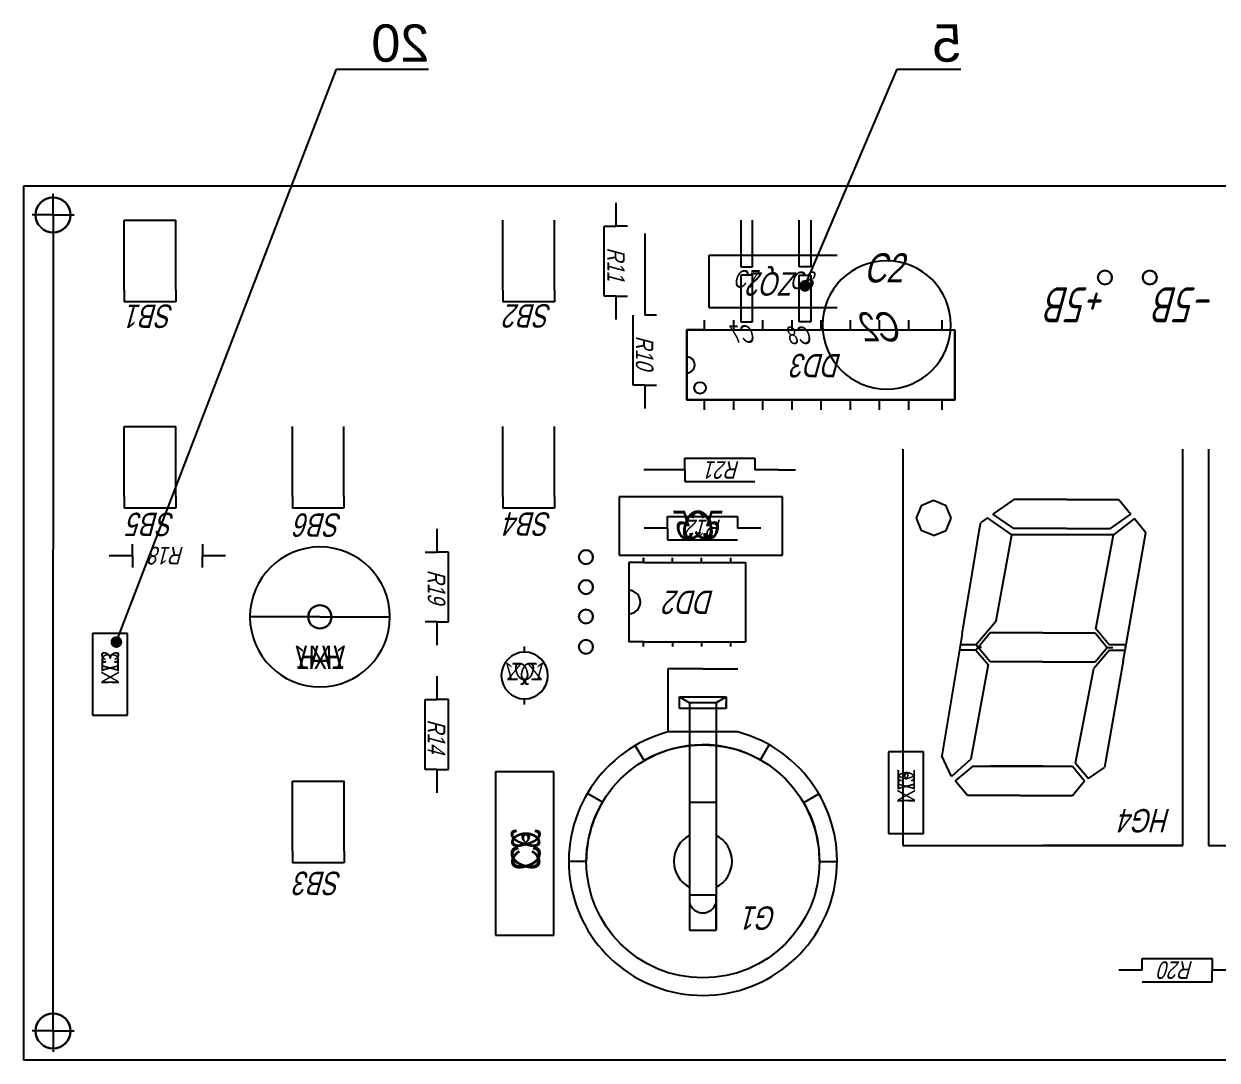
# Model space of a CAD drawing. Header units: millimetres. Extents: x 3055 to 4426, y 1319 to 1950.
# Drawn here: x 3451.8 to 3554.1, y 1702.8 to 1791.7 of the extents above; entities that cross this region are included whole.
import ezdxf
from ezdxf import colors
from ezdxf.entities.mleader import LeaderData, LeaderLine
from ezdxf.math import Vec2, Vec3

# ---------------------------------------------------------------- set-up
doc = ezdxf.new("R2010")
doc.units = ezdxf.units.MM
doc.styles.get("Standard").update_dxf_attribs({"font": 'arial.ttf'})

# ---------------------------------------------------------------- blocks, each defined once
blk = doc.blocks.new('_Dot')
at = {"color": 0, "linetype": 'ByBlock', "lineweight": -2, "transparency": 33554674}
blk.add_line((-0.5, 0), (-1, 0), dxfattribs=at)
at = {"color": 0, "linetype": 'ByBlock', "transparency": 33554674, "const_width": 0.5}
blk.add_lwpolyline([(-0.25, 0, 1), (0.25, 0, 1)], format="xyb", close=True, dxfattribs=at)

msp = doc.modelspace()

# ---------------------------------------------------------------- linework, layer by layer
for p, q in [((3451.79, 1702.77, 111.22), (3451.79, 1777.77, 111.22)), ((3451.79, 1777.77, 111.22), (3649.79, 1777.77, 111.22)), ((3474.82, 1756.11, 111.22), (3474.82, 1757.11, 111.22)), ((3479.23, 1756.11, 111.22), (3479.23, 1757.11, 111.22)), ((3474.82, 1751.11, 111.22), (3474.82, 1756.11, 111.22)), ((3479.23, 1751.11, 111.22), (3479.23, 1756.11, 111.22)), ((3474.82, 1751.11, 111.22), (3474.82, 1750.11, 111.22)), ((3479.23, 1751.11, 111.22), (3479.23, 1750.11, 111.22)), ((3479.23, 1750.11, 111.22), (3474.82, 1750.11, 111.22)), ((3461.09, 1746.03, 111.22), (3461.09, 1747.03, 111.22)), ((3467.09, 1747.03, 111.22), (3467.09, 1746.03, 111.22)), ((3461.09, 1746.03, 111.22), (3459.09, 1746.03, 111.22)), ((3461.09, 1746.03, 111.22), (3461.09, 1745.03, 111.22)), ((3469.09, 1746.03, 111.22), (3467.09, 1746.03, 111.22)), ((3467.09, 1745.03, 111.22), (3467.09, 1746.03, 111.22)), ((3649.79, 1702.77, 111.22), (3451.79, 1702.77, 111.22))]:
    msp.add_line(p, q)
at = {"transparency": 33554674}
for p, q in [((3451.79, 1702.77, 109.72), (3451.79, 1777.77, 109.72)), ((3451.79, 1777.77, 109.72), (3649.79, 1777.77, 109.72)), ((3454.29, 1775.27, 111.22), (3454.29, 1777.07, 111.22)), ((3454.29, 1775.27, 109.72), (3454.29, 1777.07, 109.72)), ((3502.54, 1776.31, 111.22), (3502.54, 1774.31, 111.22)), ((3454.29, 1775.27, 111.22), (3452.49, 1775.27, 111.22)), ((3454.29, 1775.27, 109.72), (3452.49, 1775.27, 109.72)), ((3454.29, 1775.27, 111.22), (3454.29, 1773.47, 111.22)), ((3454.29, 1775.27, 111.22), (3456.09, 1775.27, 111.22)), ((3454.29, 1775.27, 109.72), (3454.29, 1773.47, 109.72)), ((3454.29, 1775.27, 109.72), (3456.09, 1775.27, 109.72)), ((3460.4, 1773.81, 111.22), (3460.4, 1774.81, 111.22)), ((3460.4, 1774.81, 111.22), (3464.82, 1774.81, 111.22)), ((3464.82, 1773.81, 111.22), (3464.82, 1774.81, 111.22)), ((3492.85, 1773.81, 111.22), (3492.85, 1774.81, 111.22)), ((3497.27, 1773.81, 111.22), (3497.27, 1774.81, 111.22)), ((3501.54, 1768.31, 111.22), (3501.54, 1774.31, 111.22)), ((3501.54, 1774.31, 111.22), (3502.54, 1774.31, 111.22)), ((3503.54, 1774.31, 111.22), (3502.54, 1774.31, 111.22)), ((3513.25, 1774.81, 109.72), (3513.25, 1770.81, 109.72)), ((3514.25, 1770.81, 109.72), (3514.25, 1774.81, 109.72)), ((3518.25, 1770.81, 109.72), (3518.25, 1774.81, 109.72)), ((3519.25, 1774.81, 109.72), (3519.25, 1770.81, 109.72)), ((3460.4, 1768.81, 111.22), (3460.4, 1773.81, 111.22)), ((3464.82, 1768.81, 111.22), (3464.82, 1773.81, 111.22)), ((3492.85, 1768.81, 111.22), (3492.85, 1773.81, 111.22)), ((3497.27, 1768.81, 111.22), (3497.27, 1773.81, 111.22)), ((3505.04, 1773.67, 111.22), (3505.04, 1766.67, 111.22)), ((3510.53, 1771.81, 111.22), (3521.53, 1771.81, 111.22)), ((3510.53, 1767.31, 111.22), (3510.53, 1771.81, 111.22)), ((3513.25, 1770.81, 109.72), (3514.25, 1770.81, 109.72)), ((3519.25, 1770.81, 109.72), (3518.25, 1770.81, 109.72)), ((3451.79, 1769.9, 109.72), (3451.79, 1769.9, 109.72)), ((3451.79, 1768.07, 109.72), (3451.79, 1768.07, 109.72)), ((3460.4, 1768.81, 111.22), (3460.4, 1767.81, 111.22)), ((3464.82, 1768.81, 111.22), (3464.82, 1767.81, 111.22)), ((3492.85, 1768.81, 111.22), (3492.85, 1767.81, 111.22)), ((3497.27, 1768.81, 111.22), (3497.27, 1767.81, 111.22)), ((3502.54, 1768.31, 111.22), (3501.54, 1768.31, 111.22)), ((3502.54, 1768.31, 111.22), (3502.54, 1766.31, 111.22)), ((3502.54, 1768.31, 111.22), (3503.54, 1768.31, 111.22)), ((3464.82, 1767.81, 111.22), (3460.4, 1767.81, 111.22)), ((3497.27, 1767.81, 111.22), (3492.85, 1767.81, 111.22)), ((3521.53, 1767.31, 111.22), (3510.53, 1767.31, 111.22)), ((3504.04, 1760.67, 111.22), (3504.04, 1766.67, 111.22)), ((3506.04, 1766.67, 111.22), (3505.04, 1766.67, 111.22)), ((3510.12, 1766.25, 111.22), (3510.12, 1765.4, 111.22)), ((3512.62, 1766.25, 111.22), (3512.62, 1765.4, 111.22)), ((3515.12, 1766.25, 111.22), (3515.12, 1765.4, 111.22)), ((3517.62, 1766.25, 111.22), (3517.62, 1765.4, 111.22)), ((3520.12, 1766.25, 111.22), (3520.12, 1765.4, 111.22)), ((3522.62, 1766.25, 111.22), (3522.62, 1765.4, 111.22)), ((3525.12, 1766.25, 111.22), (3525.12, 1765.4, 111.22)), ((3527.62, 1766.25, 111.22), (3527.62, 1765.4, 111.22)), ((3530.48, 1766.25, 111.22), (3530.48, 1765.4, 111.22)), ((3510.12, 1765.4, 111.22), (3508.62, 1765.4, 111.22)), ((3508.62, 1765.4, 111.22), (3508.62, 1759.4, 111.22)), ((3510.12, 1765.4, 111.22), (3530.48, 1765.4, 111.22)), ((3530.48, 1765.4, 111.22), (3531.62, 1765.4, 111.22)), ((3531.62, 1759.4, 111.22), (3531.62, 1765.4, 111.22)), ((3505.04, 1760.67, 111.22), (3504.04, 1760.67, 111.22)), ((3505.04, 1760.67, 111.22), (3505.04, 1758.67, 111.22)), ((3505.04, 1760.67, 111.22), (3506.04, 1760.67, 111.22)), ((3508.62, 1759.4, 111.22), (3531.62, 1759.4, 111.22)), ((3510.12, 1759.4, 111.22), (3510.12, 1758.55, 111.22)), ((3512.62, 1759.4, 111.22), (3512.62, 1758.55, 111.22)), ((3515.12, 1759.4, 111.22), (3515.12, 1758.55, 111.22)), ((3517.62, 1759.4, 111.22), (3517.62, 1758.55, 111.22)), ((3520.12, 1759.4, 111.22), (3520.12, 1758.55, 111.22)), ((3522.62, 1759.4, 111.22), (3522.62, 1758.55, 111.22)), ((3525.12, 1759.4, 111.22), (3525.12, 1758.55, 111.22)), ((3527.62, 1759.4, 111.22), (3527.62, 1758.55, 111.22)), ((3530.48, 1759.4, 111.22), (3530.48, 1758.55, 111.22)), ((3460.4, 1756.11, 111.22), (3460.4, 1757.11, 111.22)), ((3460.4, 1757.11, 111.22), (3464.82, 1757.11, 111.22)), ((3464.82, 1756.11, 111.22), (3464.82, 1757.11, 111.22)), ((3492.85, 1756.11, 111.22), (3492.85, 1757.11, 111.22)), ((3497.27, 1756.11, 111.22), (3497.27, 1757.11, 111.22)), ((3460.4, 1751.11, 111.22), (3460.4, 1756.11, 111.22)), ((3464.82, 1751.11, 111.22), (3464.82, 1756.11, 111.22)), ((3492.85, 1751.11, 111.22), (3492.85, 1756.11, 111.22)), ((3497.27, 1751.11, 111.22), (3497.27, 1756.11, 111.22)), ((3527.14, 1755.17, 111.22), (3527.14, 1721.17, 111.22)), ((3551.14, 1721.17, 111.22), (3551.14, 1755.17, 111.22)), ((3553.36, 1755.17, 111.22), (3553.36, 1721.17, 111.22)), ((3508.45, 1753.41, 111.22), (3508.45, 1754.41, 111.22)), ((3508.45, 1754.41, 111.22), (3514.45, 1754.41, 111.22)), ((3514.45, 1754.41, 111.22), (3514.45, 1753.41, 111.22)), ((3504.93, 1753.42, 111.22), (3506.43, 1753.42, 111.22)), ((3508.45, 1753.41, 111.22), (3506.45, 1753.41, 111.22)), ((3508.45, 1753.41, 111.22), (3508.45, 1752.41, 111.22)), ((3516.45, 1753.41, 111.22), (3514.45, 1753.41, 111.22)), ((3516.45, 1753.41, 111.22), (3517.95, 1753.41, 111.22)), ((3508.45, 1752.41, 111.22), (3514.45, 1752.41, 111.22)), ((3460.4, 1751.11, 111.22), (3460.4, 1750.11, 111.22)), ((3464.82, 1751.11, 111.22), (3464.82, 1750.11, 111.22)), ((3492.85, 1751.11, 111.22), (3492.85, 1750.11, 111.22)), ((3497.27, 1751.11, 111.22), (3497.27, 1750.11, 111.22)), ((3516.82, 1751.08, 109.72), (3502.82, 1751.08, 109.72)), ((3516.82, 1746.08, 109.72), (3516.82, 1751.08, 109.72)), ((3529.79, 1750.77, 111.22), (3528.72, 1750.32, 111.22)), ((3530.85, 1750.32, 111.22), (3529.79, 1750.77, 111.22)), ((3536.67, 1750.86, 111.22), (3534.87, 1749.61, 111.22)), ((3541.17, 1750.86, 111.22), (3536.67, 1750.86, 111.22)), ((3541.17, 1750.86, 111.22), (3545.67, 1750.86, 111.22)), ((3545.67, 1750.86, 111.22), (3546.7, 1749.61, 111.22)), ((3464.82, 1750.11, 111.22), (3460.4, 1750.11, 111.22)), ((3497.27, 1750.11, 111.22), (3492.85, 1750.11, 111.22)), ((3528.72, 1750.32, 111.22), (3528.29, 1749.27, 111.22)), ((3531.29, 1749.27, 111.22), (3530.85, 1750.32, 111.22)), ((3536.67, 1748.36, 111.22), (3534.87, 1749.61, 111.22)), ((3544.95, 1748.36, 111.22), (3546.7, 1749.61, 111.22)), ((3506.97, 1748.4, 111.22), (3506.97, 1749.4, 111.22)), ((3506.97, 1749.4, 111.22), (3512.97, 1749.4, 111.22)), ((3512.97, 1749.4, 111.22), (3512.97, 1748.4, 111.22)), ((3528.29, 1749.27, 111.22), (3528.72, 1748.21, 111.22)), ((3530.85, 1748.21, 111.22), (3531.29, 1749.27, 111.22)), ((3533.73, 1748.3, 111.22), (3533.83, 1748.89, 111.22)), ((3534.41, 1749.29, 111.22), (3533.83, 1748.89, 111.22)), ((3536.49, 1747.83, 111.22), (3534.41, 1749.29, 111.22)), ((3547.01, 1749.23, 111.22), (3545.21, 1747.83, 111.22)), ((3547.01, 1749.23, 111.22), (3547.99, 1748.04, 111.22)), ((3487.19, 1748.35, 111.22), (3487.19, 1746.35, 111.22)), ((3506.97, 1748.4, 111.22), (3504.97, 1748.4, 111.22)), ((3506.97, 1748.4, 111.22), (3506.97, 1747.4, 111.22)), ((3506.97, 1747.4, 111.22), (3512.97, 1747.4, 111.22)), ((3514.97, 1748.4, 111.22), (3512.97, 1748.4, 111.22)), ((3529.79, 1747.77, 111.22), (3528.72, 1748.21, 111.22)), ((3529.79, 1747.77, 111.22), (3530.85, 1748.21, 111.22)), ((3530.85, 1748.21, 111.22), (3530.85, 1748.21, 111.22)), ((3533.53, 1747.09, 111.22), (3533.73, 1748.3, 111.22)), ((3535.14, 1740.46, 111.22), (3536.49, 1747.83, 111.22)), ((3545.21, 1747.83, 111.22), (3536.49, 1747.83, 111.22)), ((3541.17, 1748.36, 111.22), (3536.67, 1748.36, 111.22)), ((3541.17, 1748.36, 111.22), (3544.95, 1748.36, 111.22)), ((3543.7, 1739.76, 111.22), (3545.21, 1747.83, 111.22)), ((3546.2, 1737.94, 111.22), (3547.99, 1748.04, 111.22)), ((3532.23, 1739.33, 111.22), (3533.53, 1747.09, 111.22)), ((3486.19, 1746.35, 111.22), (3487.19, 1746.35, 111.22)), ((3488.19, 1746.35, 111.22), (3487.19, 1746.35, 111.22)), ((3488.19, 1740.35, 111.22), (3488.19, 1746.35, 111.22)), ((3502.82, 1746.08, 109.72), (3516.82, 1746.08, 109.72)), ((3504.9, 1745.46, 111.22), (3503.65, 1745.46, 111.22)), ((3503.65, 1745.46, 111.22), (3503.65, 1738.66, 111.22)), ((3504.9, 1745.86, 111.22), (3504.9, 1745.46, 111.22)), ((3504.9, 1745.46, 111.22), (3504.9, 1745.86, 111.22)), ((3504.9, 1745.46, 111.22), (3512.4, 1745.46, 111.22)), ((3504.9, 1745.46, 111.22), (3507.4, 1745.46, 111.22)), ((3507.4, 1745.46, 111.22), (3507.4, 1745.86, 111.22)), ((3507.4, 1745.46, 111.22), (3509.9, 1745.46, 111.22)), ((3509.9, 1745.46, 111.22), (3509.9, 1745.86, 111.22)), ((3512.4, 1745.46, 111.22), (3512.4, 1745.86, 111.22)), ((3512.4, 1745.46, 111.22), (3513.65, 1745.46, 111.22)), ((3513.65, 1745.46, 111.22), (3513.65, 1738.66, 111.22)), ((3477.17, 1740.79, 109.72), (3471.17, 1740.79, 109.72)), ((3477.17, 1740.79, 109.72), (3483.17, 1740.79, 109.72)), ((3487.19, 1740.35, 111.22), (3486.19, 1740.35, 111.22)), ((3487.19, 1740.35, 111.22), (3487.19, 1738.35, 111.22)), ((3487.19, 1740.35, 111.22), (3488.19, 1740.35, 111.22)), ((3533.41, 1738.4, 111.22), (3535.14, 1740.46, 111.22)), ((3460.68, 1739.37, 109.72), (3457.68, 1739.37, 109.72)), ((3460.68, 1732.37, 109.72), (3460.68, 1739.37, 109.72)), ((3532.23, 1739.33, 111.22), (3530.48, 1728.87, 111.22)), ((3534.64, 1739.42, 111.22), (3533.6, 1738.17, 111.22)), ((3539.14, 1739.42, 111.22), (3534.64, 1739.42, 111.22)), ((3539.14, 1739.42, 111.22), (3543.64, 1739.42, 111.22)), ((3543.64, 1739.42, 111.22), (3544.66, 1738.17, 111.22)), ((3544.85, 1738.4, 111.22), (3543.7, 1739.76, 111.22)), ((3494.72, 1737.76, 109.72), (3494.72, 1738.26, 109.72)), ((3504.9, 1738.66, 111.22), (3503.65, 1738.66, 111.22)), ((3504.9, 1738.26, 111.22), (3504.9, 1738.66, 111.22)), ((3504.9, 1738.66, 111.22), (3512.4, 1738.66, 111.22)), ((3504.9, 1738.66, 111.22), (3507.4, 1738.66, 111.22)), ((3504.9, 1738.26, 111.22), (3504.9, 1738.66, 111.22)), ((3507.4, 1738.66, 111.22), (3509.9, 1738.66, 111.22)), ((3507.4, 1738.66, 111.22), (3507.4, 1738.26, 111.22)), ((3509.9, 1738.66, 111.22), (3509.9, 1738.26, 111.22)), ((3512.4, 1738.66, 111.22), (3513.65, 1738.66, 111.22)), ((3512.4, 1738.26, 111.22), (3512.4, 1738.66, 111.22)), ((3533.41, 1738.4, 111.22), (3532.08, 1738.4, 111.22)), ((3533.6, 1738.17, 111.22), (3533.41, 1738.4, 111.22)), ((3546.28, 1738.4, 111.22), (3544.85, 1738.4, 111.22)), ((3546.24, 1738.17, 111.22), (3546.28, 1738.4, 111.22)), ((3533.41, 1737.93, 111.22), (3532, 1737.93, 111.22)), ((3533.6, 1738.17, 111.22), (3533.41, 1737.93, 111.22)), ((3533.41, 1737.93, 111.22), (3534.46, 1736.7, 111.22)), ((3534.64, 1736.92, 111.22), (3533.6, 1738.17, 111.22)), ((3533.9, 1738.17, 111.22), (3533.6, 1738.17, 111.22)), ((3544.86, 1737.94, 111.22), (3543.53, 1736.35, 111.22)), ((3543.64, 1736.92, 111.22), (3544.66, 1738.17, 111.22)), ((3544.66, 1738.17, 111.22), (3545.16, 1738.17, 111.22)), ((3544.86, 1737.94, 111.22), (3546.2, 1737.94, 111.22)), ((3546.04, 1737, 111.22), (3546.2, 1737.94, 111.22)), ((3510.01, 1736.32, 111.22), (3507.01, 1736.32, 111.22)), ((3507.01, 1736.32, 111.22), (3507.01, 1730.92, 111.22)), ((3510.01, 1736.32, 111.22), (3513.01, 1736.32, 111.22)), ((3534.46, 1736.7, 111.22), (3532.98, 1728.57, 111.22)), ((3539.14, 1736.92, 111.22), (3534.64, 1736.92, 111.22)), ((3539.14, 1736.92, 111.22), (3543.64, 1736.92, 111.22)), ((3541.96, 1728.25, 111.22), (3543.53, 1736.35, 111.22)), ((3546.04, 1737, 111.22), (3544.43, 1727.87, 111.22)), ((3487.19, 1735.71, 111.22), (3487.19, 1733.71, 111.22)), ((3486.19, 1727.71, 111.22), (3486.19, 1733.71, 111.22)), ((3486.19, 1733.71, 111.22), (3487.19, 1733.71, 111.22)), ((3488.19, 1733.71, 111.22), (3487.19, 1733.71, 111.22)), ((3488.19, 1727.71, 111.22), (3488.19, 1733.71, 111.22)), ((3494.72, 1733.26, 109.72), (3494.72, 1733.76, 109.72)), ((3508.01, 1732.92, 111.22), (3508.01, 1733.92, 111.22)), ((3508.01, 1733.92, 111.22), (3510.01, 1733.92, 111.22)), ((3508.01, 1733.92, 111.22), (3508.86, 1733.42, 111.22)), ((3511.14, 1733.42, 111.22), (3508.86, 1733.42, 111.22)), ((3508.86, 1733.42, 111.22), (3508.86, 1713.92, 111.22)), ((3510.01, 1733.92, 111.22), (3512.01, 1733.92, 111.22)), ((3512.01, 1733.92, 111.22), (3511.14, 1733.42, 111.22)), ((3511.14, 1733.42, 111.22), (3511.14, 1713.92, 111.22)), ((3512.01, 1733.92, 111.22), (3512.01, 1732.92, 111.22)), ((3512.01, 1733.92, 111.22), (3512.01, 1732.92, 111.22)), ((3512.01, 1732.92, 111.22), (3512.01, 1733.42, 111.22)), ((3457.68, 1732.37, 109.72), (3460.68, 1732.37, 109.72)), ((3512.01, 1732.92, 111.22), (3508.01, 1732.92, 111.22)), ((3513.01, 1730.92, 111.22), (3507.01, 1730.92, 111.22)), ((3513.01, 1730.92, 111.22), (3510.01, 1730.92, 111.22)), ((3504.97, 1728.46, 111.22), (3504.21, 1729.75, 111.22)), ((3514.95, 1728.52, 111.22), (3515.69, 1729.82, 111.22)), ((3528.91, 1729.21, 109.72), (3525.91, 1729.21, 109.72)), ((3528.91, 1722.21, 109.72), (3528.91, 1729.21, 109.72)), ((3531.31, 1727.1, 111.22), (3530.48, 1728.87, 111.22)), ((3532.98, 1728.57, 111.22), (3531.31, 1727.1, 111.22)), ((3533.16, 1727.97, 111.22), (3531.63, 1726.72, 111.22)), ((3533.16, 1727.97, 111.22), (3541.69, 1727.97, 111.22)), ((3539.14, 1727.97, 111.22), (3534.64, 1727.97, 111.22)), ((3541.69, 1727.97, 111.22), (3542.73, 1726.72, 111.22)), ((3541.96, 1728.25, 111.22), (3543.07, 1726.93, 111.22)), ((3451.79, 1727.49, 109.72), (3451.79, 1727.49, 109.72)), ((3487.19, 1727.71, 111.22), (3486.19, 1727.71, 111.22)), ((3487.19, 1727.71, 111.22), (3487.19, 1725.71, 111.22)), ((3487.19, 1727.71, 111.22), (3488.19, 1727.71, 111.22)), ((3492.22, 1727.49, 109.72), (3492.22, 1713.49, 109.72)), ((3497.22, 1713.49, 109.72), (3497.22, 1727.49, 109.72)), ((3543.07, 1726.93, 111.22), (3544.43, 1727.87, 111.22)), ((3474.83, 1725.7, 111.22), (3474.83, 1726.7, 111.22)), ((3474.83, 1726.7, 111.22), (3479.25, 1726.7, 111.22)), ((3479.25, 1725.7, 111.22), (3479.25, 1726.7, 111.22)), ((3532.69, 1725.47, 111.22), (3531.63, 1726.72, 111.22)), ((3541.69, 1725.47, 111.22), (3542.73, 1726.72, 111.22)), ((3474.83, 1720.7, 111.22), (3474.83, 1725.7, 111.22)), ((3479.25, 1720.7, 111.22), (3479.25, 1725.7, 111.22)), ((3501.39, 1724.89, 111.22), (3500.1, 1725.65, 111.22)), ((3518.65, 1724.87, 111.22), (3519.94, 1725.62, 111.22)), ((3537.19, 1725.47, 111.22), (3532.69, 1725.47, 111.22)), ((3537.19, 1725.47, 111.22), (3541.69, 1725.47, 111.22)), ((3511.14, 1724.88, 111.22), (3508.86, 1724.88, 111.22)), ((3525.91, 1722.21, 109.72), (3528.91, 1722.21, 109.72)), ((3528.91, 1722.21, 109.72), (3528.91, 1722.21, 109.72)), ((3527.14, 1721.17, 111.22), (3551.14, 1721.17, 111.22)), ((3551.14, 1721.17, 111.22), (3539.14, 1721.17, 111.22)), ((3553.36, 1721.17, 111.22), (3577.36, 1721.17, 111.22)), ((3474.83, 1720.7, 111.22), (3474.83, 1719.7, 111.22)), ((3479.25, 1720.7, 111.22), (3479.25, 1719.7, 111.22)), ((3500.01, 1719.82, 111.22), (3498.51, 1719.82, 111.22)), ((3520.01, 1719.82, 111.22), (3521.51, 1719.82, 111.22)), ((3479.25, 1719.7, 111.22), (3474.83, 1719.7, 111.22)), ((3511.14, 1716.92, 111.22), (3508.86, 1716.92, 111.22)), ((3511.14, 1713.92, 111.22), (3511.14, 1716.92, 111.22)), ((3508.86, 1713.92, 111.22), (3511.14, 1713.92, 111.22)), ((3492.22, 1713.49, 109.72), (3497.22, 1713.49, 109.72)), ((3547.68, 1710.49, 111.22), (3547.68, 1711.49, 111.22)), ((3547.68, 1711.49, 111.22), (3553.68, 1711.49, 111.22)), ((3553.68, 1711.49, 111.22), (3553.68, 1710.49, 111.22)), ((3547.68, 1710.49, 111.22), (3545.68, 1710.49, 111.22)), ((3555.68, 1710.49, 111.22), (3553.68, 1710.49, 111.22)), ((3553.68, 1709.49, 111.22), (3553.68, 1710.49, 111.22)), ((3547.68, 1709.49, 111.22), (3553.68, 1709.49, 111.22)), ((3454.29, 1705.27, 111.22), (3454.29, 1707.07, 111.22)), ((3454.29, 1705.27, 109.72), (3454.29, 1707.07, 109.72)), ((3454.29, 1705.27, 111.22), (3452.49, 1705.27, 111.22)), ((3454.29, 1705.27, 109.72), (3452.49, 1705.27, 109.72)), ((3454.29, 1705.27, 111.22), (3456.09, 1705.27, 111.22)), ((3454.29, 1705.27, 111.22), (3454.29, 1703.47, 111.22)), ((3454.29, 1705.27, 109.72), (3454.29, 1703.47, 109.72)), ((3454.29, 1705.27, 109.72), (3456.09, 1705.27, 109.72)), ((3649.79, 1702.77, 109.72), (3451.79, 1702.77, 109.72))]:
    msp.add_line(p, q, dxfattribs=at)
at = {"transparency": 33554674, "extrusion": (0, 0, -1)}
for p, q in [((3451.79, 1702.77, 109.72), (3451.79, 1777.77, 109.72)), ((3451.79, 1777.77, 109.72), (3649.79, 1777.77, 109.72)), ((3454.29, 1775.27, 109.72), (3454.29, 1777.07, 109.72)), ((3454.29, 1775.27, 109.72), (3452.49, 1775.27, 109.72)), ((3454.29, 1775.27, 109.72), (3454.29, 1773.47, 109.72)), ((3454.29, 1775.27, 109.72), (3456.09, 1775.27, 109.72)), ((3454.29, 1775.27, 109.72), (3454.29, 1746.58, 109.72)), ((3514.25, 1770.09, 109.72), (3513.25, 1770.09, 109.72)), ((3513.25, 1770.09, 109.72), (3513.25, 1766.09, 109.72)), ((3514.25, 1766.09, 109.72), (3514.25, 1770.09, 109.72)), ((3518.25, 1766.09, 109.72), (3518.25, 1770.09, 109.72)), ((3518.25, 1770.09, 109.72), (3519.25, 1770.09, 109.72)), ((3519.25, 1770.09, 109.72), (3519.25, 1766.09, 109.72)), ((3451.79, 1769.9, 109.72), (3451.79, 1769.9, 109.72)), ((3451.79, 1768.07, 109.72), (3451.79, 1768.07, 109.72)), ((3513.25, 1766.09, 109.72), (3514.25, 1766.09, 109.72)), ((3519.25, 1766.09, 109.72), (3518.25, 1766.09, 109.72)), ((3516.82, 1751.08, 109.72), (3502.82, 1751.08, 109.72)), ((3502.82, 1751.08, 109.72), (3502.82, 1746.08, 109.72)), ((3516.82, 1746.08, 109.72), (3516.82, 1751.08, 109.72)), ((3454.29, 1705.27, 109.72), (3454.29, 1746.58, 109.72)), ((3502.82, 1746.08, 109.72), (3516.82, 1746.08, 109.72)), ((3477.17, 1740.79, 109.72), (3471.17, 1740.79, 109.72)), ((3477.17, 1740.79, 109.72), (3483.17, 1740.79, 109.72)), ((3460.68, 1739.37, 109.72), (3457.68, 1739.37, 109.72)), ((3457.68, 1739.37, 109.72), (3457.68, 1732.37, 109.72)), ((3460.68, 1732.37, 109.72), (3460.68, 1739.37, 109.72)), ((3494.72, 1737.76, 109.72), (3494.72, 1738.26, 109.72)), ((3494.72, 1733.26, 109.72), (3494.72, 1733.76, 109.72)), ((3457.68, 1732.37, 109.72), (3460.68, 1732.37, 109.72)), ((3528.91, 1729.21, 109.72), (3525.91, 1729.21, 109.72)), ((3525.91, 1729.21, 109.72), (3525.91, 1722.21, 109.72)), ((3528.91, 1722.21, 109.72), (3528.91, 1729.21, 109.72)), ((3451.79, 1727.49, 109.72), (3451.79, 1727.49, 109.72)), ((3492.22, 1727.49, 109.72), (3492.22, 1713.49, 109.72)), ((3497.22, 1727.49, 109.72), (3492.22, 1727.49, 109.72)), ((3497.22, 1713.49, 109.72), (3497.22, 1727.49, 109.72)), ((3525.91, 1722.21, 109.72), (3528.91, 1722.21, 109.72)), ((3528.91, 1722.21, 109.72), (3528.91, 1722.21, 109.72)), ((3492.22, 1713.49, 109.72), (3497.22, 1713.49, 109.72)), ((3454.29, 1705.27, 109.72), (3454.29, 1707.07, 109.72)), ((3454.29, 1705.27, 109.72), (3452.49, 1705.27, 109.72)), ((3454.29, 1705.27, 109.72), (3454.29, 1703.47, 109.72)), ((3454.29, 1705.27, 109.72), (3456.09, 1705.27, 109.72)), ((3649.79, 1702.77, 109.72), (3451.79, 1702.77, 109.72))]:
    msp.add_line(p, q, dxfattribs=at)
at = {"elevation": 111.22}
msp.add_lwpolyline([(3531.62, 1765.4), (3531.62, 1759.4), (3508.62, 1759.4), (3508.62, 1765.4), (3531.62, 1765.4)], dxfattribs=at)
at = {"transparency": 33554674}
for centre, radius in [((3454.29, 1775.27, 111.22), 1.5), ((3454.29, 1775.27, 109.72), 1.5), ((3544.48, 1769.9, 109.72), 0.6), ((3548.32, 1769.9, 109.72), 0.6), ((3509.76, 1760.43, 111.22), 0.496), ((3499.98, 1745.92, 109.72), 0.6), ((3499.98, 1743.35, 109.72), 0.6), ((3477.17, 1740.79, 109.72), 1), ((3499.98, 1740.82, 109.72), 0.6), ((3499.98, 1738.22, 109.72), 0.6), ((3510.01, 1719.82, 111.22), 10), ((3454.29, 1705.27, 111.22), 1.5), ((3454.29, 1705.27, 109.72), 1.5)]:
    msp.add_circle(centre, radius, dxfattribs=at)
at = {"transparency": 33554674, "extrusion": (0, 0, -1)}
for centre, radius in [((-3454.29, 1775.27, -109.72), 1.5), ((-3525.76, 1765.83, -109.72), 5.5), ((-3544.48, 1769.9, -109.72), 0.6), ((-3548.32, 1769.9, -109.72), 0.6), ((-3477.17, 1740.79, -109.72), 6), ((-3499.98, 1745.92, -109.72), 0.6), ((-3499.98, 1743.35, -109.72), 0.6), ((-3477.17, 1740.79, -109.72), 1), ((-3499.98, 1740.82, -109.72), 0.6), ((-3499.98, 1738.22, -109.72), 0.6), ((-3494.72, 1735.76, -109.72), 2), ((-3454.29, 1705.27, -109.72), 1.5)]:
    msp.add_circle(centre, radius, dxfattribs=at)
at = {"transparency": 33554674}
for centre, radius, start, end in [((3508.62, 1762.4, 111.22), 0.687, 270, 90), ((3503.65, 1742.06, 111.22), 1, 270, 90), ((3510.01, 1719.82, 111.22), 11.5, 105.1217, 74.8783), ((3510.01, 1719.82, 111.22), 10, 60.4105, 120.2741), ((3510.01, 1719.82, 111.22), 10, 149.5378, 180), ((3510.01, 1719.82, 111.22), 10, 0, 30.2965), ((3510.01, 1719.82, 111.22), 2.5, 117.4141, 242.5859), ((3510.01, 1719.82, 111.22), 2.5, 296.9215, 63.0785), ((3510, 1716.59, 111.22), 1.19, 196.2665, 343.7335)]:
    msp.add_arc(centre, radius, start, end, dxfattribs=at)

# ---------------------------------------------------------------- texts
for s, width, insert, char_height, attachment_point, rotation in [('\\pxt1;{\\Q15;\\W0.75;R11}', 4.0507, (3503.31, 1772.48, 111.22), 1.5, 1, 270), ('{\\Q15;\\W0.75;ZQ2}', 4.0507, (3518.1, 1768.35, 111.22), 2, 1, 180), ('{\\fISOCPEUR|b0|i0|c0|p34;\\Q15;\\W0.75;+5\\fISOCPEUR|b0|i0|c204|p34;В}', 7.7449, (3544.67, 1766.06, 111.22), 3, 1, 180), ('{\\fISOCPEUR|b0|i0|c204|p34;\\Q15;\\W0.75;-\\fISOCPEUR|b0|i0|c0|p34;5\\fISOCPEUR|b0|i0|c204|p34;В}', 7.7449, (3553.95, 1766.06, 111.22), 3, 1, 180), ('{\\Q15;\\W0.75;SB1}', 4.0507, (3464.68, 1765.58, 111.22), 2, 1, 180), ('{\\Q15;\\W0.75;SB2}', 4.0507, (3497.1, 1765.61, 111.22), 2, 1, 180), ('\\pxt1;{\\Q15;\\W0.75;R10}', 4.0507, (3505.76, 1764.91, 111.22), 1.5, 1, 270), ('{\\Q15;\\W0.75;DD3}', 4.0507, (3521.95, 1761.34, 111.22), 2, 1, 180), ('{\\Q15;\\W0.75;R21}', 4.0507, (3513.18, 1752.64, 111.22), 1.5, 1, 180), ('{\\Q15;\\W0.75;SB5}', 4.0507, (3464.78, 1747.72, 111.22), 2, 1, 180), ('{\\Q15;\\W0.75;SB6}', 4.0507, (3479.12, 1747.66, 111.22), 2, 1, 180), ('{\\Q15;\\W0.75;SB4}', 4.0507, (3497.08, 1747.75, 111.22), 2, 1, 180), ('{\\Q15;\\W0.75;R12}', 4.0507, (3511.6, 1747.62, 111.22), 1.5, 1, 180), ('{\\Q15;\\W0.75;R18}', 4.0507, (3465.54, 1745.29, 111.22), 1.5, 1, 180), ('\\pxt1;{\\Q15;\\W0.75;R19}', 4.0507, (3487.92, 1744.83, 111.22), 1.5, 1, 270), ('{\\Q15;\\W0.75;DD2}', 4.0507, (3511.01, 1741.04, 111.22), 2, 1, 180), ('{\\Q15;\\W0.75;VT3}', 4.0507, (3458.43, 1737.56, 109.72), 1.5, 3, 90), ('\\pxt1;{\\Q15;\\W0.75;R14}', 4.0507, (3487.92, 1731.99, 111.22), 1.5, 1, 270), ('{\\Q15;\\W0.75;VT5}', 4.0507, (3526.68, 1727.41, 109.72), 1.5, 3, 90), ('{\\Q15;\\W0.75;HG4}', 4.0507, (3550.14, 1722.3, 111.22), 2, 1, 180), ('{\\Q15;\\W0.75;C6}', 4.0507, (3493.55, 1722.16, 109.72), 2.5, 3, 90), ('{\\Q15;\\W0.75;SB3}', 4.0507, (3479.09, 1716.93, 111.22), 2, 1, 180), ('{\\Q15;\\W0.75;G1}', 4.0507, (3516.37, 1713.95, 111.22), 2, 1, 180), ('{\\Q15;\\W0.75;R20}', 4.0507, (3552.06, 1709.74, 111.22), 1.5, 1, 180)]:
    msp.add_mtext_dynamic_manual_height_columns(s, width=width, gutter_width=12.5, heights=[0], dxfattribs=dict(at, insert=insert, char_height=char_height, attachment_point=attachment_point, rotation=rotation))
at = {"transparency": 33554674, "attachment_point": 7}
for s, width, heights, insert, char_height in [('{\\Q15;\\W0.75;C2}', 4.0507, [0], (3523.79, 1769.44, 109.72), 2.5), ('{\\Q15;\\W0.75;С7}', 1.7366, [1.65], (3512.57, 1769.01, 109.72), 1.5), ('{\\Q15;\\W0.75;С8}', 4.0507, [0], (3517.44, 1768.89, 109.72), 1.5), ('{\\Q15;\\W0.75;C5}', 4.0507, [0], (3507.9, 1747.37, 109.72), 2.5), ('{\\Q15;\\W0.75;HA1}', 4.0507, [0], (3475.17, 1736.32, 109.72), 2), ('{\\Q15;\\W0.75;ZQ1}', 4.0507, [0], (3493.19, 1734.94, 109.72), 1.5)]:
    msp.add_mtext_dynamic_manual_height_columns(s, width=width, gutter_width=12.5, heights=heights, dxfattribs=dict(at, insert=insert, char_height=char_height))
at = {"transparency": 33554674, "extrusion": (0, 0, -1), "attachment_point": 9}
for s, width, heights, insert, char_height, text_direction in [('{\\Q15;\\W0.75;C2}', 4.0507, [0], (3523.79, 1764.38, 109.72), 2.5, (-1, 0, 0)), ('{\\Q15;\\W0.75;С7}', 1.7366, [1.65], (3512.57, 1764.28, 109.72), 1.5, (-1, 0, 0)), ('{\\Q15;\\W0.75;С8}', 4.0507, [0], (3517.44, 1764.17, 109.72), 1.5, (-1, 0, 0)), ('{\\Q15;\\W0.75;C5}', 4.0507, [0], (3507.9, 1747.37, 109.72), 2.5, (-1, 0, 0)), ('{\\Q15;\\W0.75;HA1}', 4.0507, [0], (3475.17, 1736.32, 109.72), 2, (-1, 0, 0)), ('{\\Q15;\\W0.75;VT3}', 4.0507, [0], (3458.43, 1737.56, 109.72), 1.5, (0, 1, 0)), ('{\\Q15;\\W0.75;ZQ1}', 4.0507, [0], (3493.19, 1734.94, 109.72), 1.5, (-1, 0, 0)), ('{\\Q15;\\W0.75;VT5}', 4.0507, [0], (3526.68, 1727.41, 109.72), 1.5, (0, 1, 0)), ('{\\Q15;\\W0.75;C6}', 4.0507, [0], (3493.55, 1722.16, 109.72), 2.5, (0, 1, 0))]:
    msp.add_mtext_dynamic_manual_height_columns(s, width=width, gutter_width=12.5, heights=heights, dxfattribs=dict(at, insert=insert, char_height=char_height, text_direction=text_direction))

# ---------------------------------------------------------------- leaders
at = {"transparency": 33554674}
ml = msp.add_multileader_mtext('Standard', dxfattribs=at)
ml.set_content('20', color=256)
ml.set_leader_properties()
ml.set_arrow_properties(name='DOT')
ml.build(insert=Vec2(0, 0))
ml.multileader.update_dxf_attribs({"text_left_attachment_type": 6, "text_right_attachment_type": 6, "dogleg_length": 3, "arrow_head_size": 1})
ctx = ml.context
ctx.base_point, ctx.char_height, ctx.arrow_head_size, ctx.landing_gap_size, ctx.plane_origin, ctx.plane_x_axis = Vec3(3486.21, 1787.77, 109.72), 3.2, 1, 0, Vec3(3459.72, 1738.63, 109.72), Vec3(-1, 0)
ctx.left_attachment, ctx.right_attachment, ctx.text_align_type = 6, 6, 2
notes = []
notes.append((ctx, [(0, (1, 1, 0), (3478.58, 1787.77, 109.72), (1, 0), 3, [(0, [(3459.72, 1738.63, 109.72)], 0, [])])]))
ctx.mtext.insert, ctx.mtext.text_direction, ctx.mtext.alignment, ctx.mtext.flow_direction, ctx.mtext.extrusion = Vec3(3481.58, 1791.61, 109.72), Vec3(-1, 0), 3, 5, Vec3(0, 0, -1)
ml = msp.add_multileader_mtext('Standard', dxfattribs=at)
ml.set_content('5', color=256)
ml.set_leader_properties()
ml.set_arrow_properties(name='DOT')
ml.build(insert=Vec2(0, 0))
ml.multileader.update_dxf_attribs({"text_left_attachment_type": 6, "text_right_attachment_type": 6, "dogleg_length": 3, "arrow_head_size": 1})
ctx = ml.context
ctx.base_point, ctx.char_height, ctx.arrow_head_size, ctx.landing_gap_size, ctx.plane_origin, ctx.plane_x_axis = Vec3(3531.79, 1787.77, 109.72), 3.2, 1, 0, Vec3(3518.78, 1770.02, 109.72), Vec3(-1, 0)
ctx.left_attachment, ctx.right_attachment, ctx.text_align_type = 6, 6, 2
notes.append((ctx, [(0, (1, 1, 0), (3526.67, 1787.77, 109.72), (1, 0), 3, [(0, [(3518.76, 1769.18, 109.72)], 0, [])])]))
ctx.mtext.insert, ctx.mtext.text_direction, ctx.mtext.alignment, ctx.mtext.flow_direction, ctx.mtext.extrusion = Vec3(3529.67, 1791.61, 109.72), Vec3(-1, 0), 3, 5, Vec3(0, 0, -1)
for ctx, leaders in notes:
    for number, flags, end, landing, length, lines in leaders:
        leader = LeaderData()
        leader.index, (leader.has_last_leader_line, leader.has_dogleg_vector, leader.attachment_direction) = number, flags
        leader.last_leader_point, leader.dogleg_vector, leader.dogleg_length = Vec3(end), Vec3(landing), length
        for number, points, colour, breaks in lines:
            line = LeaderLine()
            line.index, line.vertices, line.color, line.breaks = number, Vec3.list(points), colors.encode_raw_color(colour), breaks
            leader.lines.append(line)
        ctx.leaders.append(leader)

doc.saveas('drawing.dxf')
